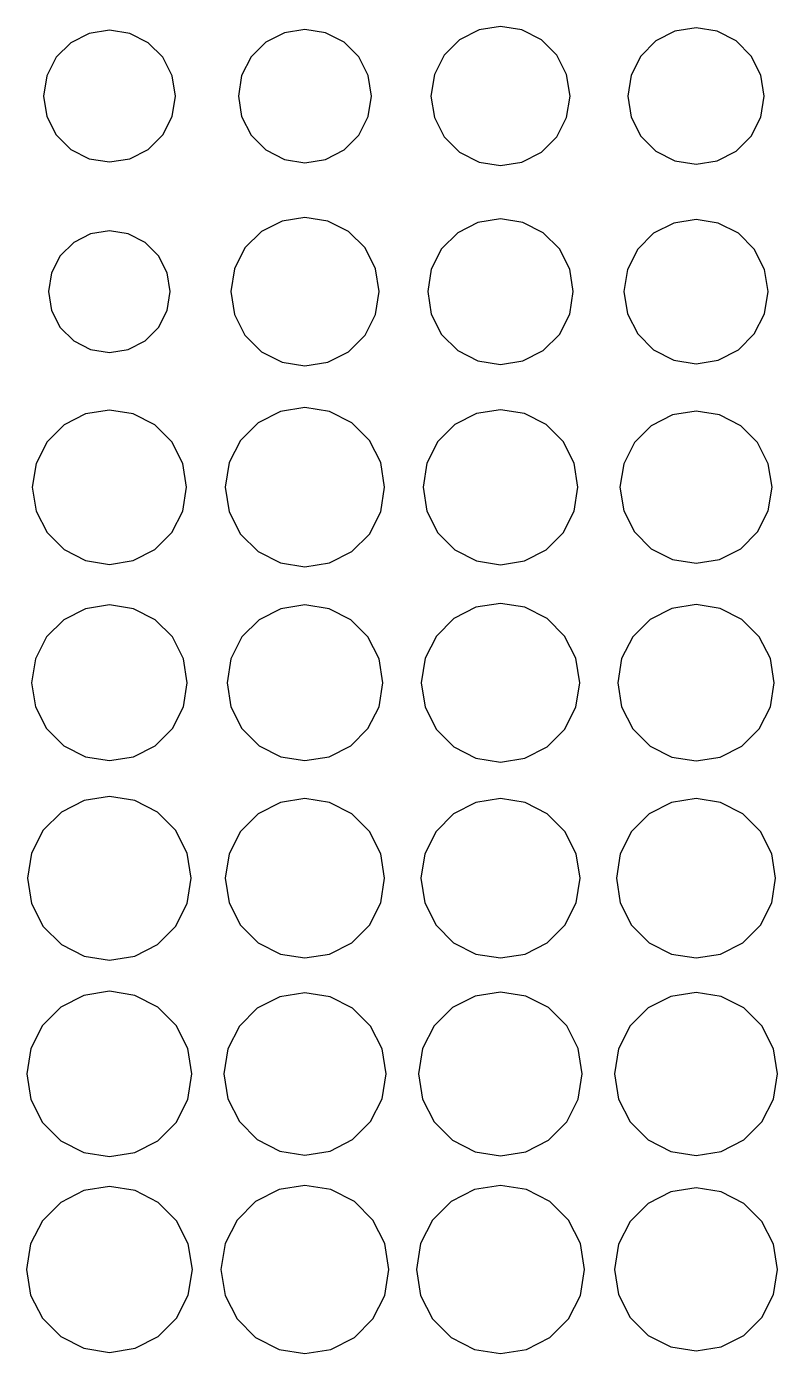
# Model space of a CAD drawing. Header units: metres. Extents: x -319 to 328, y -240 to 246.
# Drawn here: x -318.6 to -249.5, y -130.7 to -8.6 of the extents above; entities that cross this region are included whole.
import ezdxf

# ---------------------------------------------------------------- set-up
doc = ezdxf.new("R2010")
doc.units = ezdxf.units.M

msp = doc.modelspace()

# ---------------------------------------------------------------- linework, layer by layer
for p, q in [((-312.8747, -9.230255, -415.6922), (-314.5659, -10.091965, -415.6922)), ((-311, -8.933334, -415.6922), (-312.8747, -9.230255, -415.6922)), ((-309.1253, -9.230255, -415.6922), (-311, -8.933334, -415.6922)), ((-307.4341, -10.091965, -415.6922), (-309.1253, -9.230255, -415.6922)), ((-294.8953, -9.166855, -415.6922), (-296.60507, -10.038025, -415.6922)), ((-293, -8.866669, -415.6922), (-294.8953, -9.166855, -415.6922)), ((-291.1047, -9.166855, -415.6922), (-293, -8.866669, -415.6922)), ((-289.39493, -10.038025, -415.6922), (-291.1047, -9.166855, -415.6922)), ((-276.97772, -8.913239, -415.6922), (-278.76184, -9.822296, -415.6922)), ((-275, -8.600006, -415.6922), (-276.97772, -8.913239, -415.6922)), ((-273.02228, -8.913239, -415.6922), (-275, -8.600006, -415.6922)), ((-271.23816, -9.822296, -415.6922), (-273.02228, -8.913239, -415.6922)), ((-258.9365, -9.040039, -415.6922), (-260.68344, -9.93016, -415.6922)), ((-257, -8.733337, -415.6922), (-258.9365, -9.040039, -415.6922)), ((-255.06349, -9.040039, -415.6922), (-257, -8.733337, -415.6922)), ((-253.31654, -9.93016, -415.6922), (-255.06349, -9.040039, -415.6922)), ((-314.5659, -10.091965, -415.6922), (-315.90805, -11.434097, -415.6922)), ((-306.09195, -11.434097, -415.6922), (-307.4341, -10.091965, -415.6922)), ((-296.60507, -10.038025, -415.6922), (-297.96198, -11.394913, -415.6922)), ((-288.03802, -11.394913, -415.6922), (-289.39493, -10.038025, -415.6922)), ((-278.76184, -9.822296, -415.6922), (-280.1777, -11.238174, -415.6922)), ((-269.8223, -11.238174, -415.6922), (-271.23816, -9.822296, -415.6922)), ((-260.68344, -9.93016, -415.6922), (-262.06982, -11.316544, -415.6922)), ((-251.93016, -11.316544, -415.6922), (-253.31654, -9.93016, -415.6922)), ((-315.90805, -11.434097, -415.6922), (-316.76974, -13.12529, -415.6922)), ((-305.23026, -13.12529, -415.6922), (-306.09195, -11.434097, -415.6922)), ((-297.96198, -11.394913, -415.6922), (-298.83313, -13.104691, -415.6922)), ((-287.16687, -13.104691, -415.6922), (-288.03802, -11.394913, -415.6922)), ((-280.1777, -11.238174, -415.6922), (-281.08676, -13.022293, -415.6922)), ((-268.91324, -13.022293, -415.6922), (-269.8223, -11.238174, -415.6922)), ((-262.06982, -11.316544, -415.6922), (-262.95996, -13.063492, -415.6922)), ((-251.04004, -13.063492, -415.6922), (-251.93016, -11.316544, -415.6922)), ((-316.76974, -13.12529, -415.6922), (-317.06668, -15, -415.6922)), ((-304.93332, -15, -415.6922), (-305.23026, -13.12529, -415.6922)), ((-298.83313, -13.104691, -415.6922), (-299.13333, -15, -415.6922)), ((-286.86667, -15, -415.6922), (-287.16687, -13.104691, -415.6922)), ((-281.08676, -13.022293, -415.6922), (-281.4, -15, -415.6922)), ((-268.6, -15, -415.6922), (-268.91324, -13.022293, -415.6922)), ((-262.95996, -13.063492, -415.6922), (-263.26666, -15, -415.6922)), ((-250.73334, -15, -415.6922), (-251.04004, -13.063492, -415.6922)), ((-317.06668, -15, -415.6922), (-316.76974, -16.87471, -415.6922)), ((-305.23026, -16.87471, -415.6922), (-304.93332, -15, -415.6922)), ((-299.13333, -15, -415.6922), (-298.83316, -16.89531, -415.6922)), ((-287.16687, -16.89531, -415.6922), (-286.86667, -15, -415.6922)), ((-281.4, -15, -415.6922), (-281.08676, -16.977707, -415.6922)), ((-268.91324, -16.977707, -415.6922), (-268.6, -15, -415.6922)), ((-263.26666, -15, -415.6922), (-262.95996, -16.936508, -415.6922)), ((-251.04004, -16.936508, -415.6922), (-250.73334, -15, -415.6922)), ((-316.76974, -16.87471, -415.6922), (-315.90805, -18.565903, -415.6922)), ((-306.09195, -18.565903, -415.6922), (-305.23026, -16.87471, -415.6922)), ((-298.83316, -16.89531, -415.6922), (-297.96198, -18.605087, -415.6922)), ((-288.03802, -18.605087, -415.6922), (-287.16687, -16.89531, -415.6922)), ((-281.08676, -16.977707, -415.6922), (-280.1777, -18.761826, -415.6922)), ((-269.8223, -18.761826, -415.6922), (-268.91324, -16.977707, -415.6922)), ((-262.95996, -16.936508, -415.6922), (-262.06982, -18.683456, -415.6922)), ((-251.93016, -18.683456, -415.6922), (-251.04004, -16.936508, -415.6922)), ((-315.90805, -18.565903, -415.6922), (-314.5659, -19.908035, -415.6922)), ((-307.4341, -19.908035, -415.6922), (-306.09195, -18.565903, -415.6922)), ((-297.96198, -18.605087, -415.6922), (-296.60507, -19.961975, -415.6922)), ((-289.39493, -19.961975, -415.6922), (-288.03802, -18.605087, -415.6922)), ((-280.1777, -18.761826, -415.6922), (-278.76184, -20.177704, -415.6922)), ((-271.23816, -20.177704, -415.6922), (-269.8223, -18.761826, -415.6922)), ((-262.06982, -18.683456, -415.6922), (-260.68347, -20.06984, -415.6922)), ((-253.31654, -20.06984, -415.6922), (-251.93016, -18.683456, -415.6922)), ((-314.5659, -19.908035, -415.6922), (-312.8747, -20.769745, -415.6922)), ((-309.1253, -20.769745, -415.6922), (-307.4341, -19.908035, -415.6922)), ((-296.60507, -19.961975, -415.6922), (-294.8953, -20.833145, -415.6922)), ((-291.1047, -20.833145, -415.6922), (-289.39493, -19.961975, -415.6922)), ((-278.76184, -20.177704, -415.6922), (-276.97772, -21.086761, -415.6922)), ((-273.02228, -21.086761, -415.6922), (-271.23816, -20.177704, -415.6922)), ((-260.68347, -20.06984, -415.6922), (-258.93652, -20.95996, -415.6922)), ((-255.06349, -20.95996, -415.6922), (-253.31654, -20.06984, -415.6922)), ((-312.8747, -20.769745, -415.6922), (-311, -21.066666, -415.6922)), ((-311, -21.066666, -415.6922), (-309.1253, -20.769745, -415.6922)), ((-294.8953, -20.833145, -415.6922), (-293, -21.133331, -415.6922)), ((-293, -21.133331, -415.6922), (-291.1047, -20.833145, -415.6922)), ((-276.97772, -21.086761, -415.6922), (-275, -21.399994, -415.6922)), ((-275, -21.399994, -415.6922), (-273.02228, -21.086761, -415.6922)), ((-258.93652, -20.95996, -415.6922), (-257, -21.266663, -415.6922)), ((-257, -21.266663, -415.6922), (-255.06349, -20.95996, -415.6922)), ((-295.1116, -26.501114, -415.6922), (-297.01654, -27.47171, -415.6922)), ((-293, -26.166672, -415.6922), (-295.1116, -26.501114, -415.6922)), ((-290.8884, -26.501114, -415.6922), (-293, -26.166672, -415.6922)), ((-288.98346, -27.47171, -415.6922), (-290.8884, -26.501114, -415.6922)), ((-277.0704, -26.627914, -415.6922), (-278.93817, -27.57959, -415.6922)), ((-275, -26.300003, -415.6922), (-277.0704, -26.627914, -415.6922)), ((-272.9296, -26.627914, -415.6922), (-275, -26.300003, -415.6922)), ((-271.06183, -27.57959, -415.6922), (-272.9296, -26.627914, -415.6922)), ((-259.0498, -26.69133, -415.6922), (-260.899, -27.633514, -415.6922)), ((-257, -26.366669, -415.6922), (-259.0498, -26.69133, -415.6922)), ((-254.9502, -26.69133, -415.6922), (-257, -26.366669, -415.6922)), ((-253.10101, -27.633514, -415.6922), (-254.9502, -26.69133, -415.6922)), ((-312.7305, -27.674088, -415.6922), (-314.2916, -28.469498, -415.6922)), ((-311, -27.399994, -415.6922), (-312.7305, -27.674088, -415.6922)), ((-309.2695, -27.674088, -415.6922), (-311, -27.399994, -415.6922)), ((-307.7084, -28.469498, -415.6922), (-309.2695, -27.674088, -415.6922)), ((-297.01654, -27.47171, -415.6922), (-298.5283, -28.983475, -415.6922)), ((-287.4717, -28.983475, -415.6922), (-288.98346, -27.47171, -415.6922)), ((-278.93817, -27.57959, -415.6922), (-280.4204, -29.061844, -415.6922)), ((-269.5796, -29.061844, -415.6922), (-271.06183, -27.57959, -415.6922)), ((-260.899, -27.633514, -415.6922), (-262.3665, -29.101028, -415.6922)), ((-251.63351, -29.101028, -415.6922), (-253.10101, -27.633514, -415.6922)), ((-314.2916, -28.469498, -415.6922), (-315.5305, -29.708405, -415.6922)), ((-306.4695, -29.708405, -415.6922), (-307.7084, -28.469498, -415.6922)), ((-298.5283, -28.983475, -415.6922), (-299.4989, -30.888382, -415.6922)), ((-286.5011, -30.888382, -415.6922), (-287.4717, -28.983475, -415.6922)), ((-280.4204, -29.061844, -415.6922), (-281.37207, -30.92958, -415.6922)), ((-268.62793, -30.92958, -415.6922), (-269.5796, -29.061844, -415.6922)), ((-262.3665, -29.101028, -415.6922), (-263.3087, -30.95018, -415.6922)), ((-250.69131, -30.95018, -415.6922), (-251.63351, -29.101028, -415.6922)), ((-315.5305, -29.708405, -415.6922), (-316.32593, -31.2695, -415.6922)), ((-305.67407, -31.2695, -415.6922), (-306.4695, -29.708405, -415.6922)), ((-316.32593, -31.2695, -415.6922), (-316.6, -33, -415.6922)), ((-305.4, -33, -415.6922), (-305.67407, -31.2695, -415.6922)), ((-299.4989, -30.888382, -415.6922), (-299.83334, -33, -415.6922)), ((-286.16666, -33, -415.6922), (-286.5011, -30.888382, -415.6922)), ((-281.37207, -30.92958, -415.6922), (-281.7, -33, -415.6922)), ((-268.3, -33, -415.6922), (-268.62793, -30.92958, -415.6922)), ((-263.3087, -30.95018, -415.6922), (-263.63333, -33, -415.6922)), ((-250.36667, -33, -415.6922), (-250.69131, -30.95018, -415.6922)), ((-316.6, -33, -415.6922), (-316.32593, -34.7305, -415.6922)), ((-305.67407, -34.7305, -415.6922), (-305.4, -33, -415.6922)), ((-299.83334, -33, -415.6922), (-299.4989, -35.111618, -415.6922)), ((-286.5011, -35.111618, -415.6922), (-286.16666, -33, -415.6922)), ((-281.7, -33, -415.6922), (-281.37207, -35.07042, -415.6922)), ((-268.62793, -35.07042, -415.6922), (-268.3, -33, -415.6922)), ((-263.63333, -33, -415.6922), (-263.3087, -35.04982, -415.6922)), ((-250.69131, -35.049805, -415.6922), (-250.36667, -33, -415.6922)), ((-316.32593, -34.7305, -415.6922), (-315.5305, -36.291595, -415.6922)), ((-306.4695, -36.291595, -415.6922), (-305.67407, -34.7305, -415.6922)), ((-299.4989, -35.111618, -415.6922), (-298.5283, -37.016525, -415.6922)), ((-287.4717, -37.01654, -415.6922), (-286.5011, -35.111618, -415.6922)), ((-281.37207, -35.07042, -415.6922), (-280.4204, -36.938156, -415.6922)), ((-269.5796, -36.938156, -415.6922), (-268.62793, -35.07042, -415.6922)), ((-263.3087, -35.04982, -415.6922), (-262.3665, -36.89897, -415.6922)), ((-251.63351, -36.89897, -415.6922), (-250.69131, -35.049805, -415.6922)), ((-315.5305, -36.291595, -415.6922), (-314.2916, -37.530487, -415.6922)), ((-307.7084, -37.530502, -415.6922), (-306.4695, -36.291595, -415.6922)), ((-314.2916, -37.530487, -415.6922), (-312.7305, -38.325912, -415.6922)), ((-309.2695, -38.325912, -415.6922), (-307.7084, -37.530502, -415.6922)), ((-298.5283, -37.016525, -415.6922), (-297.01654, -38.528275, -415.6922)), ((-288.98346, -38.52829, -415.6922), (-287.4717, -37.01654, -415.6922)), ((-280.4204, -36.938156, -415.6922), (-278.93817, -38.42041, -415.6922)), ((-271.06183, -38.42041, -415.6922), (-269.5796, -36.938156, -415.6922)), ((-262.3665, -36.89897, -415.6922), (-260.899, -38.366486, -415.6922)), ((-253.10103, -38.366486, -415.6922), (-251.63351, -36.89897, -415.6922)), ((-312.7305, -38.325912, -415.6922), (-311, -38.600006, -415.6922)), ((-311, -38.600006, -415.6922), (-309.2695, -38.325912, -415.6922)), ((-297.01654, -38.528275, -415.6922), (-295.1116, -39.498886, -415.6922)), ((-290.8884, -39.498886, -415.6922), (-288.98346, -38.52829, -415.6922)), ((-278.93817, -38.42041, -415.6922), (-277.0704, -39.372086, -415.6922)), ((-272.9296, -39.372086, -415.6922), (-271.06183, -38.42041, -415.6922)), ((-260.899, -38.366486, -415.6922), (-259.0498, -39.30867, -415.6922)), ((-254.9502, -39.30867, -415.6922), (-253.10103, -38.366486, -415.6922)), ((-295.1116, -39.498886, -415.6922), (-293, -39.83333, -415.6922)), ((-293, -39.83333, -415.6922), (-290.8884, -39.498886, -415.6922)), ((-277.0704, -39.372086, -415.6922), (-275, -39.699997, -415.6922)), ((-275, -39.699997, -415.6922), (-272.9296, -39.372086, -415.6922)), ((-259.0498, -39.30867, -415.6922), (-257, -39.63333, -415.6922)), ((-257, -39.63333, -415.6922), (-254.9502, -39.30867, -415.6922)), ((-311, -43.899994, -415.6922), (-313.19403, -44.247498, -415.6922)), ((-308.80597, -44.247498, -415.6922), (-311, -43.899994, -415.6922)), ((-293, -43.66667, -415.6922), (-295.2661, -44.02559, -415.6922)), ((-290.7339, -44.02559, -415.6922), (-293, -43.66667, -415.6922)), ((-275, -43.86667, -415.6922), (-277.2043, -44.21579, -415.6922)), ((-272.7957, -44.21579, -415.6922), (-275, -43.86667, -415.6922)), ((-313.19403, -44.247498, -415.6922), (-315.17328, -45.25598, -415.6922)), ((-306.82672, -45.25598, -415.6922), (-308.80597, -44.247498, -415.6922)), ((-297.31042, -45.067215, -415.6922), (-298.9328, -46.689575, -415.6922)), ((-295.2661, -44.02559, -415.6922), (-297.31042, -45.067215, -415.6922)), ((-288.68958, -45.067215, -415.6922), (-290.7339, -44.02559, -415.6922)), ((-287.0672, -46.689575, -415.6922), (-288.68958, -45.067215, -415.6922)), ((-277.2043, -44.21579, -415.6922), (-279.19287, -45.22902, -415.6922)), ((-270.80713, -45.22902, -415.6922), (-272.7957, -44.21579, -415.6922)), ((-259.16312, -44.342606, -415.6922), (-261.1145, -45.336884, -415.6922)), ((-257, -44, -415.6922), (-259.16312, -44.342606, -415.6922)), ((-254.83688, -44.342606, -415.6922), (-257, -44, -415.6922)), ((-252.8855, -45.336884, -415.6922), (-254.83688, -44.342606, -415.6922)), ((-315.17328, -45.25598, -415.6922), (-316.74402, -46.82672, -415.6922)), ((-305.25598, -46.82672, -415.6922), (-306.82672, -45.25598, -415.6922)), ((-279.19287, -45.22902, -415.6922), (-280.771, -46.80713, -415.6922)), ((-269.229, -46.80713, -415.6922), (-270.80713, -45.22902, -415.6922)), ((-261.1145, -45.336884, -415.6922), (-262.66312, -46.885498, -415.6922)), ((-251.33688, -46.885498, -415.6922), (-252.8855, -45.336884, -415.6922)), ((-316.74402, -46.82672, -415.6922), (-317.7525, -48.805984, -415.6922)), ((-304.2475, -48.805984, -415.6922), (-305.25598, -46.82672, -415.6922)), ((-298.9328, -46.689575, -415.6922), (-299.97443, -48.73387, -415.6922)), ((-286.02557, -48.73387, -415.6922), (-287.0672, -46.689575, -415.6922)), ((-280.771, -46.80713, -415.6922), (-281.7842, -48.795685, -415.6922)), ((-268.2158, -48.795685, -415.6922), (-269.229, -46.80713, -415.6922)), ((-262.66312, -46.885498, -415.6922), (-263.6574, -48.836884, -415.6922)), ((-250.3426, -48.836884, -415.6922), (-251.33688, -46.885498, -415.6922)), ((-317.7525, -48.805984, -415.6922), (-318.1, -51, -415.6922)), ((-303.9, -51, -415.6922), (-304.2475, -48.805984, -415.6922)), ((-299.97443, -48.73387, -415.6922), (-300.33334, -51, -415.6922)), ((-285.66666, -51, -415.6922), (-286.02557, -48.73387, -415.6922)), ((-281.7842, -48.795685, -415.6922), (-282.13333, -51, -415.6922)), ((-267.86667, -51, -415.6922), (-268.2158, -48.795685, -415.6922)), ((-263.6574, -48.836884, -415.6922), (-264, -51, -415.6922)), ((-250, -51, -415.6922), (-250.3426, -48.836884, -415.6922)), ((-318.1, -51, -415.6922), (-317.7525, -53.194016, -415.6922)), ((-304.2475, -53.194016, -415.6922), (-303.9, -51, -415.6922)), ((-300.33334, -51, -415.6922), (-299.97443, -53.26613, -415.6922)), ((-286.02557, -53.26613, -415.6922), (-285.66666, -51, -415.6922)), ((-282.13333, -51, -415.6922), (-281.7842, -53.204315, -415.6922)), ((-268.2158, -53.204315, -415.6922), (-267.86667, -51, -415.6922)), ((-264, -51, -415.6922), (-263.6574, -53.163116, -415.6922)), ((-250.3426, -53.163116, -415.6922), (-250, -51, -415.6922)), ((-317.7525, -53.194016, -415.6922), (-316.74402, -55.17328, -415.6922)), ((-305.25598, -55.17328, -415.6922), (-304.2475, -53.194016, -415.6922)), ((-299.97443, -53.26613, -415.6922), (-298.9328, -55.310425, -415.6922)), ((-287.0672, -55.310425, -415.6922), (-286.02557, -53.26613, -415.6922)), ((-281.7842, -53.204315, -415.6922), (-280.771, -55.19287, -415.6922)), ((-269.229, -55.19287, -415.6922), (-268.2158, -53.204315, -415.6922)), ((-263.6574, -53.163116, -415.6922), (-262.66312, -55.114502, -415.6922)), ((-251.33688, -55.114502, -415.6922), (-250.3426, -53.163116, -415.6922)), ((-316.74402, -55.17328, -415.6922), (-315.17328, -56.74402, -415.6922)), ((-306.82672, -56.74402, -415.6922), (-305.25598, -55.17328, -415.6922)), ((-298.9328, -55.310425, -415.6922), (-297.31042, -56.932785, -415.6922)), ((-288.68958, -56.932785, -415.6922), (-287.0672, -55.310425, -415.6922)), ((-280.771, -55.19287, -415.6922), (-279.19287, -56.77098, -415.6922)), ((-270.80713, -56.770996, -415.6922), (-269.229, -55.19287, -415.6922)), ((-262.66312, -55.114502, -415.6922), (-261.1145, -56.663116, -415.6922)), ((-252.8855, -56.663116, -415.6922), (-251.33688, -55.114502, -415.6922)), ((-315.17328, -56.74402, -415.6922), (-313.19403, -57.752502, -415.6922)), ((-308.80597, -57.752502, -415.6922), (-306.82672, -56.74402, -415.6922)), ((-297.31042, -56.932785, -415.6922), (-295.2661, -57.97441, -415.6922)), ((-290.7339, -57.97441, -415.6922), (-288.68958, -56.932785, -415.6922)), ((-279.19287, -56.77098, -415.6922), (-277.2043, -57.78421, -415.6922)), ((-272.7957, -57.78421, -415.6922), (-270.80713, -56.770996, -415.6922)), ((-261.1145, -56.663116, -415.6922), (-259.16312, -57.657394, -415.6922)), ((-254.83688, -57.657394, -415.6922), (-252.8855, -56.663116, -415.6922)), ((-313.19403, -57.752502, -415.6922), (-311, -58.100006, -415.6922)), ((-311, -58.100006, -415.6922), (-308.80597, -57.752502, -415.6922)), ((-295.2661, -57.97441, -415.6922), (-293, -58.33333, -415.6922)), ((-293, -58.33333, -415.6922), (-290.7339, -57.97441, -415.6922)), ((-277.2043, -57.78421, -415.6922), (-275, -58.13333, -415.6922)), ((-275, -58.13333, -415.6922), (-272.7957, -57.78421, -415.6922)), ((-259.16312, -57.657394, -415.6922), (-257, -58, -415.6922)), ((-257, -58, -415.6922), (-254.83688, -57.657394, -415.6922)), ((-313.21463, -62.184097, -415.6922), (-315.21246, -63.20204, -415.6922)), ((-311, -61.83333, -415.6922), (-313.21463, -62.184097, -415.6922)), ((-308.78537, -62.184097, -415.6922), (-311, -61.83333, -415.6922)), ((-306.78754, -63.20204, -415.6922), (-308.78537, -62.184097, -415.6922)), ((-295.21463, -62.184097, -415.6922), (-297.21246, -63.20204, -415.6922)), ((-293, -61.83333, -415.6922), (-295.21463, -62.184097, -415.6922)), ((-290.78537, -62.184097, -415.6922), (-293, -61.83333, -415.6922)), ((-288.78754, -63.20204, -415.6922), (-290.78537, -62.184097, -415.6922)), ((-277.25583, -62.05728, -415.6922), (-279.29083, -63.094177, -415.6922)), ((-275, -61.699997, -415.6922), (-277.25583, -62.05728, -415.6922)), ((-272.74417, -62.05728, -415.6922), (-275, -61.699997, -415.6922)), ((-270.70917, -63.094177, -415.6922), (-272.74417, -62.05728, -415.6922)), ((-259.2249, -62.15239, -415.6922), (-261.23206, -63.17508, -415.6922)), ((-257, -61.800003, -415.6922), (-259.2249, -62.15239, -415.6922)), ((-254.77509, -62.15239, -415.6922), (-257, -61.800003, -415.6922)), ((-252.76794, -63.17508, -415.6922), (-254.77509, -62.15239, -415.6922)), ((-315.21246, -63.20204, -415.6922), (-316.79794, -64.78754, -415.6922)), ((-305.20206, -64.78754, -415.6922), (-306.78754, -63.20204, -415.6922)), ((-297.21246, -63.20204, -415.6922), (-298.79794, -64.78754, -415.6922)), ((-287.20206, -64.78754, -415.6922), (-288.78754, -63.20204, -415.6922)), ((-279.29083, -63.094177, -415.6922), (-280.90582, -64.70917, -415.6922)), ((-269.09418, -64.70917, -415.6922), (-270.70917, -63.094177, -415.6922)), ((-261.23206, -63.17508, -415.6922), (-262.82492, -64.767944, -415.6922)), ((-251.17508, -64.767944, -415.6922), (-252.76794, -63.17508, -415.6922)), ((-280.90582, -64.70917, -415.6922), (-281.94272, -66.74417, -415.6922)), ((-268.05728, -66.74417, -415.6922), (-269.09418, -64.70917, -415.6922)), ((-316.79794, -64.78754, -415.6922), (-317.81592, -66.785385, -415.6922)), ((-304.18408, -66.785385, -415.6922), (-305.20206, -64.78754, -415.6922)), ((-298.79794, -64.78754, -415.6922), (-299.81592, -66.785385, -415.6922)), ((-286.18408, -66.785385, -415.6922), (-287.20206, -64.78754, -415.6922)), ((-262.82492, -64.767944, -415.6922), (-263.8476, -66.77507, -415.6922)), ((-250.15239, -66.77507, -415.6922), (-251.17508, -64.767944, -415.6922)), ((-317.81592, -66.785385, -415.6922), (-318.16666, -69, -415.6922)), ((-303.83334, -69, -415.6922), (-304.18408, -66.785385, -415.6922)), ((-299.81592, -66.785385, -415.6922), (-300.16666, -69, -415.6922)), ((-285.83334, -69, -415.6922), (-286.18408, -66.785385, -415.6922)), ((-281.94272, -66.74417, -415.6922), (-282.3, -69, -415.6922)), ((-267.7, -69, -415.6922), (-268.05728, -66.74417, -415.6922)), ((-263.8476, -66.77507, -415.6922), (-264.2, -69, -415.6922)), ((-249.8, -69, -415.6922), (-250.15239, -66.77507, -415.6922)), ((-318.16666, -69, -415.6922), (-317.81592, -71.214615, -415.6922)), ((-304.18408, -71.214615, -415.6922), (-303.83334, -69, -415.6922)), ((-300.16666, -69, -415.6922), (-299.81592, -71.214615, -415.6922)), ((-286.18408, -71.214615, -415.6922), (-285.83334, -69, -415.6922)), ((-282.3, -69, -415.6922), (-281.94272, -71.25583, -415.6922)), ((-268.05728, -71.25583, -415.6922), (-267.7, -69, -415.6922)), ((-264.2, -69, -415.6922), (-263.8476, -71.224915, -415.6922)), ((-250.15239, -71.224915, -415.6922), (-249.8, -69, -415.6922)), ((-317.81592, -71.214615, -415.6922), (-316.79794, -73.21246, -415.6922)), ((-305.20206, -73.21246, -415.6922), (-304.18408, -71.214615, -415.6922)), ((-299.81592, -71.214615, -415.6922), (-298.79794, -73.21246, -415.6922)), ((-287.20206, -73.21246, -415.6922), (-286.18408, -71.214615, -415.6922)), ((-281.94272, -71.25583, -415.6922), (-280.90582, -73.29083, -415.6922)), ((-269.09418, -73.29083, -415.6922), (-268.05728, -71.25583, -415.6922)), ((-263.8476, -71.224915, -415.6922), (-262.82492, -73.232056, -415.6922)), ((-251.17508, -73.232056, -415.6922), (-250.15239, -71.224915, -415.6922)), ((-316.79794, -73.21246, -415.6922), (-315.21246, -74.79796, -415.6922)), ((-306.78754, -74.79796, -415.6922), (-305.20206, -73.21246, -415.6922)), ((-298.79794, -73.21246, -415.6922), (-297.21246, -74.79796, -415.6922)), ((-288.78754, -74.79796, -415.6922), (-287.20206, -73.21246, -415.6922)), ((-262.82492, -73.232056, -415.6922), (-261.23206, -74.82492, -415.6922)), ((-252.76794, -74.82492, -415.6922), (-251.17508, -73.232056, -415.6922)), ((-280.90582, -73.29083, -415.6922), (-279.29083, -74.90582, -415.6922)), ((-270.70917, -74.90582, -415.6922), (-269.09418, -73.29083, -415.6922)), ((-315.21246, -74.79796, -415.6922), (-313.21463, -75.8159, -415.6922)), ((-308.78537, -75.8159, -415.6922), (-306.78754, -74.79796, -415.6922)), ((-297.21246, -74.79796, -415.6922), (-295.21463, -75.8159, -415.6922)), ((-290.78537, -75.8159, -415.6922), (-288.78754, -74.79796, -415.6922)), ((-279.29083, -74.90582, -415.6922), (-277.25583, -75.94272, -415.6922)), ((-272.74417, -75.94272, -415.6922), (-270.70917, -74.90582, -415.6922)), ((-261.23206, -74.82492, -415.6922), (-259.2249, -75.84761, -415.6922)), ((-254.77509, -75.84761, -415.6922), (-252.76794, -74.82492, -415.6922)), ((-313.21463, -75.8159, -415.6922), (-311, -76.16667, -415.6922)), ((-311, -76.16667, -415.6922), (-308.78537, -75.8159, -415.6922)), ((-295.21463, -75.8159, -415.6922), (-293, -76.16667, -415.6922)), ((-293, -76.16667, -415.6922), (-290.78537, -75.8159, -415.6922)), ((-277.25583, -75.94272, -415.6922), (-275, -76.3, -415.6922)), ((-275, -76.3, -415.6922), (-272.74417, -75.94272, -415.6922)), ((-259.2249, -75.84761, -415.6922), (-257, -76.2, -415.6922)), ((-257, -76.2, -415.6922), (-254.77509, -75.84761, -415.6922)), ((-313.32794, -79.83537, -415.6922), (-315.42798, -80.90541, -415.6922)), ((-311, -79.46666, -415.6922), (-313.32794, -79.83537, -415.6922)), ((-308.67206, -79.83537, -415.6922), (-311, -79.46666, -415.6922)), ((-306.57202, -80.90541, -415.6922), (-308.67206, -79.83537, -415.6922)), ((-295.2661, -80.02559, -415.6922), (-297.31042, -81.067215, -415.6922)), ((-293, -79.66667, -415.6922), (-295.2661, -80.02559, -415.6922)), ((-290.7339, -80.02559, -415.6922), (-293, -79.66667, -415.6922)), ((-288.68958, -81.067215, -415.6922), (-290.7339, -80.02559, -415.6922)), ((-277.2661, -80.02559, -415.6922), (-279.31042, -81.067215, -415.6922)), ((-275, -79.66667, -415.6922), (-277.2661, -80.02559, -415.6922)), ((-272.7339, -80.02559, -415.6922), (-275, -79.66667, -415.6922)), ((-270.68958, -81.067215, -415.6922), (-272.7339, -80.02559, -415.6922)), ((-259.2661, -80.02559, -415.6922), (-261.31042, -81.067215, -415.6922)), ((-257, -79.66667, -415.6922), (-259.2661, -80.02559, -415.6922)), ((-254.73389, -80.02559, -415.6922), (-257, -79.66667, -415.6922)), ((-252.68958, -81.067215, -415.6922), (-254.73389, -80.02559, -415.6922)), ((-315.42798, -80.90541, -415.6922), (-317.0946, -82.57202, -415.6922)), ((-304.9054, -82.57202, -415.6922), (-306.57202, -80.90541, -415.6922)), ((-297.31042, -81.067215, -415.6922), (-298.9328, -82.689575, -415.6922)), ((-287.0672, -82.689575, -415.6922), (-288.68958, -81.067215, -415.6922)), ((-279.31042, -81.067215, -415.6922), (-280.9328, -82.689575, -415.6922)), ((-269.0672, -82.689575, -415.6922), (-270.68958, -81.067215, -415.6922)), ((-261.31042, -81.067215, -415.6922), (-262.9328, -82.689575, -415.6922)), ((-251.0672, -82.689575, -415.6922), (-252.68958, -81.067215, -415.6922)), ((-317.0946, -82.57202, -415.6922), (-318.1646, -84.67207, -415.6922)), ((-303.8354, -84.67207, -415.6922), (-304.9054, -82.57202, -415.6922)), ((-298.9328, -82.689575, -415.6922), (-299.97443, -84.73387, -415.6922)), ((-286.02557, -84.73387, -415.6922), (-287.0672, -82.689575, -415.6922)), ((-280.9328, -82.689575, -415.6922), (-281.97443, -84.73387, -415.6922)), ((-268.02557, -84.73387, -415.6922), (-269.0672, -82.689575, -415.6922)), ((-262.9328, -82.689575, -415.6922), (-263.97443, -84.73387, -415.6922)), ((-250.02559, -84.73387, -415.6922), (-251.0672, -82.689575, -415.6922)), ((-318.1646, -84.67207, -415.6922), (-318.53333, -87, -415.6922)), ((-303.46667, -87, -415.6922), (-303.8354, -84.67207, -415.6922)), ((-299.97443, -84.73387, -415.6922), (-300.33334, -87, -415.6922)), ((-285.66666, -87, -415.6922), (-286.02557, -84.73387, -415.6922)), ((-281.97443, -84.73387, -415.6922), (-282.33334, -87, -415.6922)), ((-267.66666, -87, -415.6922), (-268.02557, -84.73387, -415.6922)), ((-263.97443, -84.73387, -415.6922), (-264.33334, -87, -415.6922)), ((-249.66666, -87, -415.6922), (-250.02559, -84.73387, -415.6922)), ((-318.53333, -87, -415.6922), (-318.1646, -89.32793, -415.6922)), ((-303.8354, -89.32793, -415.6922), (-303.46667, -87, -415.6922)), ((-300.33334, -87, -415.6922), (-299.97443, -89.26613, -415.6922)), ((-286.02557, -89.26613, -415.6922), (-285.66666, -87, -415.6922)), ((-282.33334, -87, -415.6922), (-281.97443, -89.26613, -415.6922)), ((-268.02557, -89.26613, -415.6922), (-267.66666, -87, -415.6922)), ((-264.33334, -87, -415.6922), (-263.97443, -89.26613, -415.6922)), ((-250.02559, -89.26613, -415.6922), (-249.66666, -87, -415.6922)), ((-318.1646, -89.32793, -415.6922), (-317.0946, -91.42798, -415.6922)), ((-304.9054, -91.42798, -415.6922), (-303.8354, -89.32793, -415.6922)), ((-299.97443, -89.26613, -415.6922), (-298.9328, -91.310425, -415.6922)), ((-287.0672, -91.310425, -415.6922), (-286.02557, -89.26613, -415.6922)), ((-281.97443, -89.26613, -415.6922), (-280.9328, -91.310425, -415.6922)), ((-269.0672, -91.310425, -415.6922), (-268.02557, -89.26613, -415.6922)), ((-263.97443, -89.26613, -415.6922), (-262.9328, -91.310425, -415.6922)), ((-251.0672, -91.310425, -415.6922), (-250.02559, -89.26613, -415.6922)), ((-317.0946, -91.42798, -415.6922), (-315.42798, -93.09459, -415.6922)), ((-306.57202, -93.09459, -415.6922), (-304.9054, -91.42798, -415.6922)), ((-298.9328, -91.310425, -415.6922), (-297.31042, -92.932785, -415.6922)), ((-288.68958, -92.932785, -415.6922), (-287.0672, -91.310425, -415.6922)), ((-280.9328, -91.310425, -415.6922), (-279.31042, -92.932785, -415.6922)), ((-270.68958, -92.932785, -415.6922), (-269.0672, -91.310425, -415.6922)), ((-262.9328, -91.310425, -415.6922), (-261.31042, -92.932785, -415.6922)), ((-252.68958, -92.932785, -415.6922), (-251.0672, -91.310425, -415.6922)), ((-315.42798, -93.09459, -415.6922), (-313.32794, -94.16463, -415.6922)), ((-308.67206, -94.16463, -415.6922), (-306.57202, -93.09459, -415.6922)), ((-297.31042, -92.932785, -415.6922), (-295.2661, -93.97441, -415.6922)), ((-295.2661, -93.97441, -415.6922), (-293, -94.33333, -415.6922)), ((-293, -94.33333, -415.6922), (-290.7339, -93.97441, -415.6922)), ((-290.7339, -93.97441, -415.6922), (-288.68958, -92.932785, -415.6922)), ((-279.31042, -92.932785, -415.6922), (-277.2661, -93.97441, -415.6922)), ((-277.2661, -93.97441, -415.6922), (-275, -94.33333, -415.6922)), ((-275, -94.33333, -415.6922), (-272.7339, -93.97441, -415.6922)), ((-272.7339, -93.97441, -415.6922), (-270.68958, -92.932785, -415.6922)), ((-261.31042, -92.932785, -415.6922), (-259.2661, -93.97441, -415.6922)), ((-259.2661, -93.97441, -415.6922), (-257, -94.33333, -415.6922)), ((-257, -94.33333, -415.6922), (-254.73387, -93.97441, -415.6922)), ((-254.73387, -93.97441, -415.6922), (-252.68958, -92.932785, -415.6922)), ((-313.32794, -94.16463, -415.6922), (-311, -94.53334, -415.6922)), ((-311, -94.53334, -415.6922), (-308.67206, -94.16463, -415.6922)), ((-311, -97.399994, -415.6922), (-313.34854, -97.77197, -415.6922)), ((-308.65146, -97.77197, -415.6922), (-311, -97.399994, -415.6922)), ((-293, -97.53334, -415.6922), (-295.3073, -97.89877, -415.6922)), ((-290.6927, -97.89877, -415.6922), (-293, -97.53334, -415.6922)), ((-275, -97.46666, -415.6922), (-277.32794, -97.83537, -415.6922)), ((-272.67206, -97.83537, -415.6922), (-275, -97.46666, -415.6922)), ((-257, -97.5, -415.6922), (-259.31763, -97.86708, -415.6922)), ((-254.68237, -97.86708, -415.6922), (-257, -97.5, -415.6922)), ((-315.46716, -98.85147, -415.6922), (-317.14853, -100.53284, -415.6922)), ((-313.34854, -97.77197, -415.6922), (-315.46716, -98.85147, -415.6922)), ((-306.53284, -98.85147, -415.6922), (-308.65146, -97.77197, -415.6922)), ((-304.85147, -100.53284, -415.6922), (-306.53284, -98.85147, -415.6922)), ((-295.3073, -97.89877, -415.6922), (-297.3888, -98.959335, -415.6922)), ((-288.6112, -98.959335, -415.6922), (-290.6927, -97.89877, -415.6922)), ((-279.42798, -98.90541, -415.6922), (-281.0946, -100.57202, -415.6922)), ((-277.32794, -97.83537, -415.6922), (-279.42798, -98.90541, -415.6922)), ((-270.57202, -98.90541, -415.6922), (-272.67206, -97.83537, -415.6922)), ((-268.9054, -100.57202, -415.6922), (-270.57202, -98.90541, -415.6922)), ((-259.31763, -97.86708, -415.6922), (-261.4084, -98.93237, -415.6922)), ((-252.59161, -98.93237, -415.6922), (-254.68237, -97.86708, -415.6922)), ((-297.3888, -98.959335, -415.6922), (-299.04065, -100.611206, -415.6922)), ((-286.95935, -100.611206, -415.6922), (-288.6112, -98.959335, -415.6922)), ((-261.4084, -98.93237, -415.6922), (-263.06763, -100.59161, -415.6922)), ((-250.93237, -100.59161, -415.6922), (-252.59161, -98.93237, -415.6922)), ((-317.14853, -100.53284, -415.6922), (-318.22803, -102.651474, -415.6922)), ((-303.77197, -102.651474, -415.6922), (-304.85147, -100.53284, -415.6922)), ((-299.04065, -100.611206, -415.6922), (-300.10123, -102.69267, -415.6922)), ((-285.89877, -102.69267, -415.6922), (-286.95935, -100.611206, -415.6922)), ((-281.0946, -100.57202, -415.6922), (-282.1646, -102.67207, -415.6922)), ((-267.8354, -102.67207, -415.6922), (-268.9054, -100.57202, -415.6922)), ((-263.06763, -100.59161, -415.6922), (-264.13293, -102.68237, -415.6922)), ((-249.86707, -102.68237, -415.6922), (-250.93237, -100.59161, -415.6922)), ((-318.22803, -102.651474, -415.6922), (-318.6, -105, -415.6922)), ((-303.4, -105, -415.6922), (-303.77197, -102.651474, -415.6922)), ((-300.10123, -102.69267, -415.6922), (-300.46667, -105, -415.6922)), ((-285.53333, -105, -415.6922), (-285.89877, -102.69267, -415.6922)), ((-282.1646, -102.67207, -415.6922), (-282.53333, -105, -415.6922)), ((-267.46667, -105, -415.6922), (-267.8354, -102.67207, -415.6922)), ((-264.13293, -102.68237, -415.6922), (-264.5, -105, -415.6922)), ((-249.5, -105, -415.6922), (-249.86707, -102.68237, -415.6922)), ((-318.6, -105, -415.6922), (-318.22803, -107.348526, -415.6922)), ((-303.77197, -107.348526, -415.6922), (-303.4, -105, -415.6922)), ((-300.46667, -105, -415.6922), (-300.10123, -107.30733, -415.6922)), ((-285.89877, -107.30733, -415.6922), (-285.53333, -105, -415.6922)), ((-282.53333, -105, -415.6922), (-282.1646, -107.32793, -415.6922)), ((-267.8354, -107.32793, -415.6922), (-267.46667, -105, -415.6922)), ((-264.5, -105, -415.6922), (-264.13293, -107.31763, -415.6922)), ((-249.86707, -107.31763, -415.6922), (-249.5, -105, -415.6922)), ((-318.22803, -107.348526, -415.6922), (-317.14853, -109.46716, -415.6922)), ((-304.85147, -109.46716, -415.6922), (-303.77197, -107.348526, -415.6922)), ((-300.10123, -107.30733, -415.6922), (-299.04065, -109.388794, -415.6922)), ((-286.95935, -109.388794, -415.6922), (-285.89877, -107.30733, -415.6922)), ((-282.1646, -107.32793, -415.6922), (-281.0946, -109.42798, -415.6922)), ((-268.9054, -109.42798, -415.6922), (-267.8354, -107.32793, -415.6922)), ((-264.13293, -107.31763, -415.6922), (-263.06763, -109.40839, -415.6922)), ((-250.93237, -109.40839, -415.6922), (-249.86707, -107.31763, -415.6922)), ((-317.14853, -109.46716, -415.6922), (-315.46716, -111.14853, -415.6922)), ((-306.53284, -111.14853, -415.6922), (-304.85147, -109.46716, -415.6922)), ((-299.04065, -109.388794, -415.6922), (-297.3888, -111.040665, -415.6922)), ((-288.6112, -111.040665, -415.6922), (-286.95935, -109.388794, -415.6922)), ((-281.0946, -109.42798, -415.6922), (-279.42798, -111.09459, -415.6922)), ((-270.57202, -111.09459, -415.6922), (-268.9054, -109.42798, -415.6922)), ((-263.06763, -109.40839, -415.6922), (-261.4084, -111.06763, -415.6922)), ((-252.59161, -111.06763, -415.6922), (-250.93237, -109.40839, -415.6922)), ((-297.3888, -111.040665, -415.6922), (-295.3073, -112.10122, -415.6922)), ((-290.6927, -112.10122, -415.6922), (-288.6112, -111.040665, -415.6922)), ((-279.42798, -111.09459, -415.6922), (-277.32794, -112.16463, -415.6922)), ((-272.67206, -112.16463, -415.6922), (-270.57202, -111.09459, -415.6922)), ((-261.4084, -111.06763, -415.6922), (-259.31763, -112.13293, -415.6922)), ((-254.68237, -112.13293, -415.6922), (-252.59161, -111.06763, -415.6922)), ((-315.46716, -111.14853, -415.6922), (-313.34854, -112.22803, -415.6922)), ((-313.34854, -112.22803, -415.6922), (-311, -112.6, -415.6922)), ((-311, -112.6, -415.6922), (-308.65146, -112.22803, -415.6922)), ((-308.65146, -112.22803, -415.6922), (-306.53284, -111.14853, -415.6922)), ((-295.3073, -112.10122, -415.6922), (-293, -112.46667, -415.6922)), ((-293, -112.46667, -415.6922), (-290.6927, -112.10122, -415.6922)), ((-277.32794, -112.16463, -415.6922), (-275, -112.53333, -415.6922)), ((-275, -112.53333, -415.6922), (-272.67206, -112.16463, -415.6922)), ((-259.31763, -112.13293, -415.6922), (-257, -112.5, -415.6922)), ((-257, -112.5, -415.6922), (-254.68237, -112.13293, -415.6922)), ((-313.35883, -115.740265, -415.6922), (-315.48676, -116.8245, -415.6922)), ((-311, -115.36667, -415.6922), (-313.35883, -115.740265, -415.6922)), ((-308.64117, -115.740265, -415.6922), (-311, -115.36667, -415.6922)), ((-306.51324, -116.8245, -415.6922), (-308.64117, -115.740265, -415.6922)), ((-295.38974, -115.645164, -415.6922), (-297.54553, -116.7436, -415.6922)), ((-293, -115.26667, -415.6922), (-295.38974, -115.645164, -415.6922)), ((-290.61026, -115.645164, -415.6922), (-293, -115.26667, -415.6922)), ((-288.45447, -116.7436, -415.6922), (-290.61026, -115.645164, -415.6922)), ((-277.38974, -115.645164, -415.6922), (-279.54553, -116.7436, -415.6922)), ((-275, -115.26667, -415.6922), (-277.38974, -115.645164, -415.6922)), ((-272.61026, -115.645164, -415.6922), (-275, -115.26667, -415.6922)), ((-270.45447, -116.7436, -415.6922), (-272.61026, -115.645164, -415.6922)), ((-259.31763, -115.86707, -415.6922), (-261.4084, -116.93237, -415.6922)), ((-257, -115.5, -415.6922), (-259.31763, -115.86707, -415.6922)), ((-254.68237, -115.86707, -415.6922), (-257, -115.5, -415.6922)), ((-252.59161, -116.93237, -415.6922), (-254.68237, -115.86707, -415.6922)), ((-315.48676, -116.8245, -415.6922), (-317.1755, -118.51324, -415.6922)), ((-304.8245, -118.51324, -415.6922), (-306.51324, -116.8245, -415.6922)), ((-297.54553, -116.7436, -415.6922), (-299.2564, -118.45446, -415.6922)), ((-286.7436, -118.45446, -415.6922), (-288.45447, -116.7436, -415.6922)), ((-279.54553, -116.7436, -415.6922), (-281.2564, -118.45446, -415.6922)), ((-268.7436, -118.45446, -415.6922), (-270.45447, -116.7436, -415.6922)), ((-261.4084, -116.93237, -415.6922), (-263.06763, -118.59161, -415.6922)), ((-250.93237, -118.59161, -415.6922), (-252.59161, -116.93237, -415.6922)), ((-299.2564, -118.45446, -415.6922), (-300.35483, -120.61027, -415.6922)), ((-285.64517, -120.61027, -415.6922), (-286.7436, -118.45446, -415.6922)), ((-281.2564, -118.45446, -415.6922), (-282.35483, -120.61027, -415.6922)), ((-267.64517, -120.61027, -415.6922), (-268.7436, -118.45446, -415.6922)), ((-317.1755, -118.51324, -415.6922), (-318.25974, -120.64117, -415.6922)), ((-303.74026, -120.64117, -415.6922), (-304.8245, -118.51324, -415.6922)), ((-263.06763, -118.59161, -415.6922), (-264.13293, -120.68237, -415.6922)), ((-249.86707, -120.68237, -415.6922), (-250.93237, -118.59161, -415.6922)), ((-318.25974, -120.64117, -415.6922), (-318.63333, -123, -415.6922)), ((-303.36667, -123, -415.6922), (-303.74026, -120.64117, -415.6922)), ((-300.35483, -120.61027, -415.6922), (-300.73334, -123, -415.6922)), ((-285.26666, -123, -415.6922), (-285.64517, -120.61027, -415.6922)), ((-282.35483, -120.61027, -415.6922), (-282.73334, -123, -415.6922)), ((-267.26666, -123, -415.6922), (-267.64517, -120.61027, -415.6922)), ((-264.13293, -120.68237, -415.6922), (-264.5, -123, -415.6922)), ((-249.5, -123, -415.6922), (-249.86707, -120.68237, -415.6922)), ((-318.63333, -123, -415.6922), (-318.25974, -125.358826, -415.6922)), ((-303.74026, -125.358826, -415.6922), (-303.36667, -123, -415.6922)), ((-300.73334, -123, -415.6922), (-300.35483, -125.38973, -415.6922)), ((-285.64517, -125.38973, -415.6922), (-285.26666, -123, -415.6922)), ((-282.73334, -123, -415.6922), (-282.35483, -125.38973, -415.6922)), ((-267.64517, -125.38973, -415.6922), (-267.26666, -123, -415.6922)), ((-264.5, -123, -415.6922), (-264.13293, -125.31763, -415.6922)), ((-249.86707, -125.31763, -415.6922), (-249.5, -123, -415.6922)), ((-318.25974, -125.358826, -415.6922), (-317.1755, -127.48676, -415.6922)), ((-304.8245, -127.48676, -415.6922), (-303.74026, -125.358826, -415.6922)), ((-300.35483, -125.38973, -415.6922), (-299.2564, -127.54554, -415.6922)), ((-286.7436, -127.54554, -415.6922), (-285.64517, -125.38973, -415.6922)), ((-282.35483, -125.38973, -415.6922), (-281.2564, -127.54554, -415.6922)), ((-268.7436, -127.54554, -415.6922), (-267.64517, -125.38973, -415.6922)), ((-264.13293, -125.31763, -415.6922), (-263.06763, -127.40839, -415.6922)), ((-250.93237, -127.40839, -415.6922), (-249.86707, -125.31763, -415.6922)), ((-317.1755, -127.48676, -415.6922), (-315.48676, -129.17549, -415.6922)), ((-306.51324, -129.1755, -415.6922), (-304.8245, -127.48676, -415.6922)), ((-299.2564, -127.54554, -415.6922), (-297.54553, -129.2564, -415.6922)), ((-288.45447, -129.25641, -415.6922), (-286.7436, -127.54554, -415.6922)), ((-281.2564, -127.54554, -415.6922), (-279.54553, -129.2564, -415.6922)), ((-270.45447, -129.25641, -415.6922), (-268.7436, -127.54554, -415.6922)), ((-263.06763, -127.40839, -415.6922), (-261.4084, -129.06763, -415.6922)), ((-252.59161, -129.06763, -415.6922), (-250.93237, -127.40839, -415.6922)), ((-315.48676, -129.17549, -415.6922), (-313.35883, -130.25974, -415.6922)), ((-308.64117, -130.25974, -415.6922), (-306.51324, -129.1755, -415.6922)), ((-297.54553, -129.2564, -415.6922), (-295.38974, -130.35483, -415.6922)), ((-290.61026, -130.35483, -415.6922), (-288.45447, -129.25641, -415.6922)), ((-279.54553, -129.2564, -415.6922), (-277.38974, -130.35483, -415.6922)), ((-272.61026, -130.35483, -415.6922), (-270.45447, -129.25641, -415.6922)), ((-261.4084, -129.06763, -415.6922), (-259.31763, -130.13293, -415.6922)), ((-254.68237, -130.13293, -415.6922), (-252.59161, -129.06763, -415.6922)), ((-313.35883, -130.25974, -415.6922), (-311, -130.63333, -415.6922)), ((-311, -130.63333, -415.6922), (-308.64117, -130.25974, -415.6922)), ((-295.38974, -130.35483, -415.6922), (-293, -130.73334, -415.6922)), ((-293, -130.73334, -415.6922), (-290.61026, -130.35483, -415.6922)), ((-277.38974, -130.35483, -415.6922), (-275, -130.73334, -415.6922)), ((-275, -130.73334, -415.6922), (-272.61026, -130.35483, -415.6922)), ((-259.31763, -130.13293, -415.6922), (-257, -130.5, -415.6922)), ((-257, -130.5, -415.6922), (-254.68237, -130.13293, -415.6922))]:
    msp.add_line(p, q)

doc.saveas('drawing.dxf')
